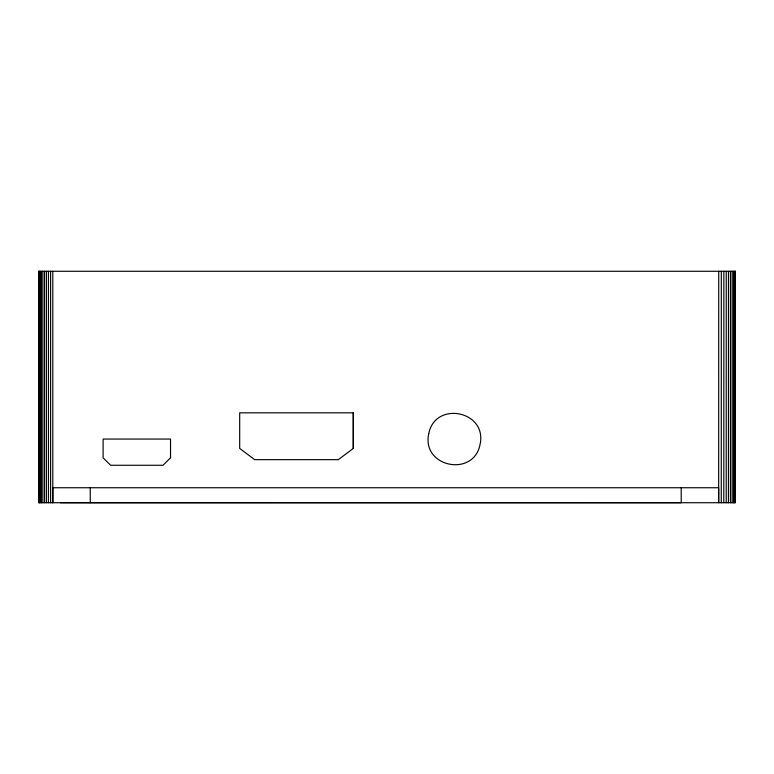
<?xml version="1.0" encoding="UTF-8"?>
<svg xmlns="http://www.w3.org/2000/svg" width="774" height="774" viewBox="0 0 774 774"><rect width="100%" height="100%" fill="white"/><g stroke="black" fill="none" stroke-linecap="round" stroke-linejoin="round"><path stroke-width="1.16" d="M52.796 271.277L52.796 502.723L52.796 487.746L718.669 487.746L718.669 502.703L718.727 271.277M353.292 448.417L353.292 412.842L239.688 412.842L239.688 448.417L254.675 459.659L338.306 459.659L353.292 448.417L353.292 412.842M721.262 502.723L721.32 271.277M723.796 502.723L723.845 271.277M726.215 502.723L726.254 271.277M728.431 502.723L728.469 271.277M730.424 502.723L730.443 271.277M732.107 502.723L732.127 271.277M733.481 502.723L733.491 271.277M734.478 502.723L734.487 271.277M735.106 502.723L735.087 271.277M60.536 502.723L681.217 502.703L681.217 487.746M90.248 487.746L90.248 502.645M50.591 271.277L50.591 502.723M48.443 271.277L48.443 502.723M46.401 271.277L46.401 502.723M44.515 271.277L44.524 502.723M42.831 271.277L42.831 502.723M41.399 271.277L41.409 502.723M40.238 271.277L40.248 502.723M39.397 271.277L39.397 502.723M38.874 271.277L38.894 502.723M428.699 433.943C421.54 467.283 473.978 477.713 480.122 444.17C487.281 410.83 434.853 400.4 428.699 433.943M170.532 457.782L163.043 465.271L110.605 465.271L103.116 457.782L103.116 439.061L170.532 439.061L170.532 457.782M735.3 271.277L38.7 271.277L38.7 502.723L735.3 502.723L735.3 271.277"/></g></svg>
